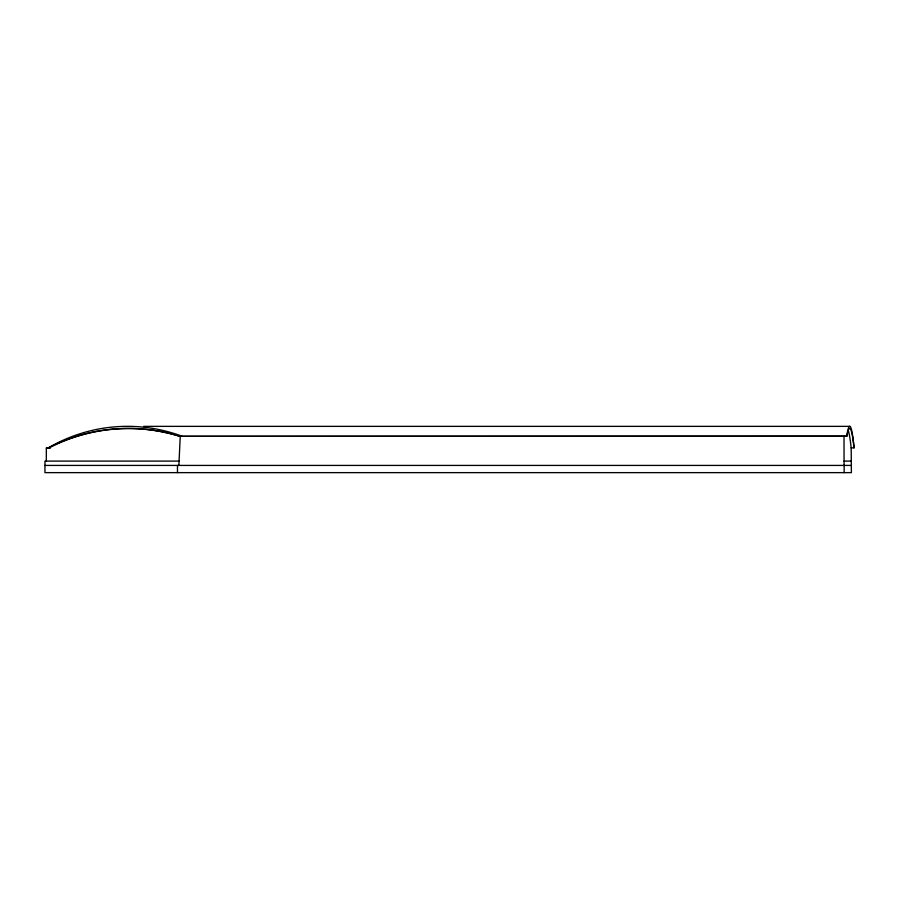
<?xml version="1.0" encoding="UTF-8"?>
<svg xmlns="http://www.w3.org/2000/svg" width="899" height="899" viewBox="0 0 899 899"><rect width="100%" height="100%" fill="white"/><g stroke="black" fill="none" stroke-linecap="round" stroke-linejoin="round"><path stroke-width="1.35" d="M178.867 465.424L180.25 436.318A185.846 179.171 -90 0 0 49.108 447.859L46.332 448.107L46.332 461.097M49.108 447.859L48.344 447.859A185.846 179.171 -90 0 1 179.485 436.318L846.757 436.116A167.225 8.81 90 0 1 854.05 447.859L851.173 447.859A185.846 9.799 -90 0 0 848.251 430.497M143.626 426.362L849.847 426.362M179.485 436.318L846.88 436.318A185.846 9.799 -90 0 1 854.05 447.859M46.332 448.107L50.445 448.107M179.07 461.097L44.95 461.097L44.95 472.638L851.398 472.638L851.173 447.859M844.06 461.097L851.398 461.097M44.95 465.424L851.398 465.424M844.004 436.318L844.071 465.424M844.15 465.424L844.15 472.638M177.474 465.424L177.474 472.638M48.344 447.859A167.225 161.213 -90 0 1 181.755 436.116"/></g></svg>
